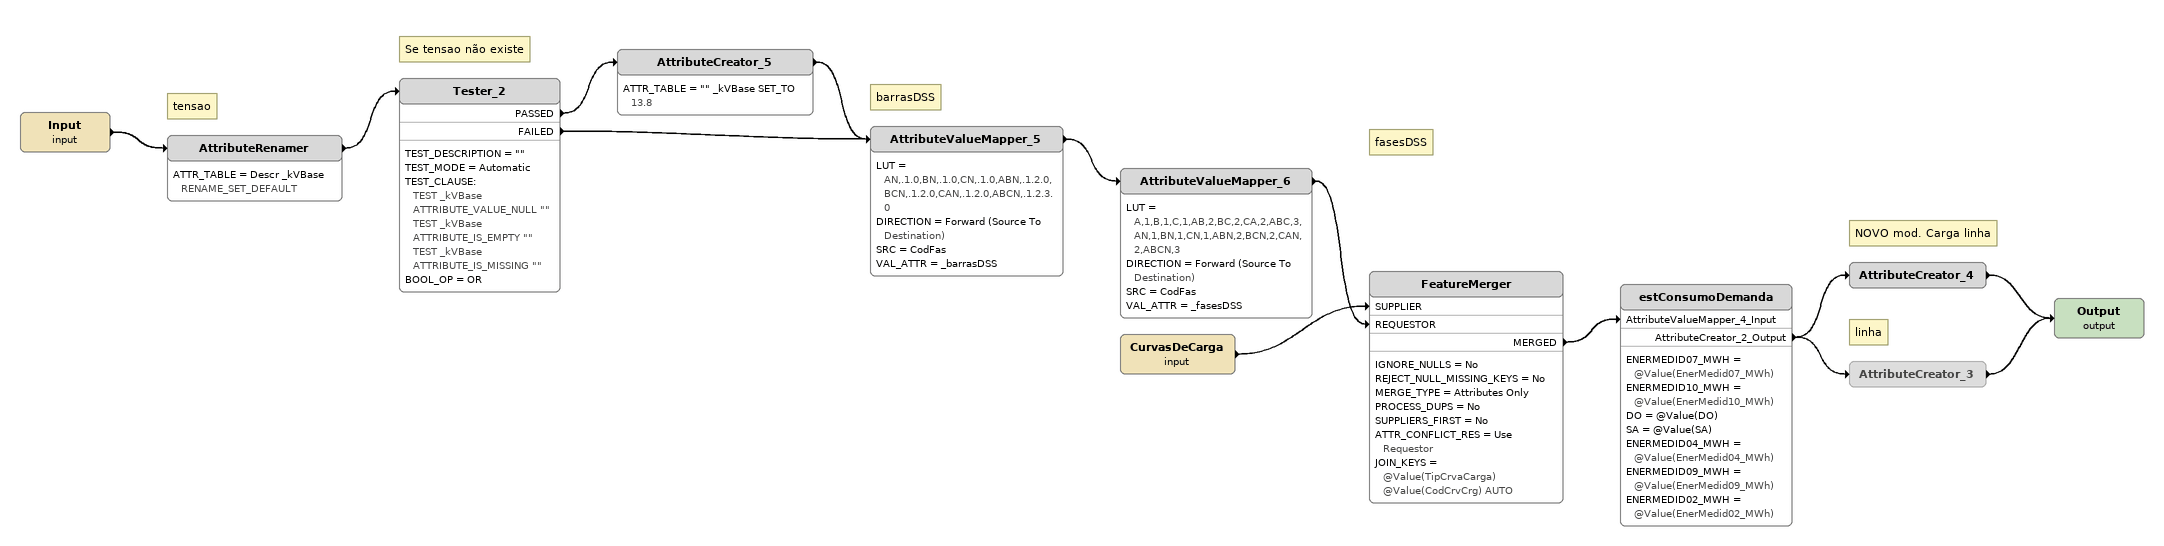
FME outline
Input (input)
    -> AttributeRenamer
Note: tensao
AttributeRenamer
    ATTR_TABLE = Descr _kVBase RENAME_SET_DEFAULT
    -> Tester_2
Note: Se tensao não existe
Tester_2
    TEST_DESCRIPTION = ""
    TEST_MODE = Automatic
    TEST_CLAUSE:
      TEST _kVBase ATTRIBUTE_VALUE_NULL ""
      TEST _kVBase ATTRIBUTE_IS_EMPTY ""
      TEST _kVBase ATTRIBUTE_IS_MISSING ""
    BOOL_OP = OR
    PASSED -> AttributeCreator_5
    FAILED -> AttributeValueMapper_5
AttributeCreator_5
    ATTR_TABLE = "" _kVBase SET_TO 13.8
    -> AttributeValueMapper_5
Note: barrasDSS
AttributeValueMapper_5
    LUT = AN,.1.0,BN,.1.0,CN,.1.0,ABN,.1.2.0,BCN,.1.2.0,CAN,.1.2.0,ABCN,.1.2.3.0
    DIRECTION = Forward (Source To Destination)
    SRC = CodFas
    VAL_ATTR = _barrasDSS
    -> AttributeValueMapper_6
Note: fasesDSS
AttributeValueMapper_6
    LUT = A,1,B,1,C,1,AB,2,BC,2,CA,2,ABC,3,AN,1,BN,1,CN,1,ABN,2,BCN,2,CAN,2,ABCN,3
    DIRECTION = Forward (Source To Destination)
    SRC = CodFas
    VAL_ATTR = _fasesDSS
    -> FeatureMerger [REQUESTOR]
CurvasDeCarga (input)
    -> FeatureMerger [SUPPLIER]
FeatureMerger
    IGNORE_NULLS = No
    REJECT_NULL_MISSING_KEYS = No
    MERGE_TYPE = Attributes Only
    PROCESS_DUPS = No
    SUPPLIERS_FIRST = No
    ATTR_CONFLICT_RES = Use Requestor
    JOIN_KEYS = @Value(TipCrvaCarga) @Value(CodCrvCrg) AUTO
    MERGED -> estConsumoDemanda [AttributeValueMapper_4_Input]
estConsumoDemanda
    ENERMEDID07_MWH = @Value(EnerMedid07_MWh)
    ENERMEDID10_MWH = @Value(EnerMedid10_MWh)
    DO = @Value(DO)
    SA = @Value(SA)
    ENERMEDID04_MWH = @Value(EnerMedid04_MWh)
    ENERMEDID09_MWH = @Value(EnerMedid09_MWh)
    ENERMEDID02_MWH = @Value(EnerMedid02_MWh)
    AttributeCreator_2_Output -> AttributeCreator_4
    AttributeCreator_2_Output -> AttributeCreator_3
Note: NOVO mod. Carga linha
AttributeCreator_4
    -> Output (output)
Note: linha
AttributeCreator_3 [off]
    -> Output (output)
Output (output)
